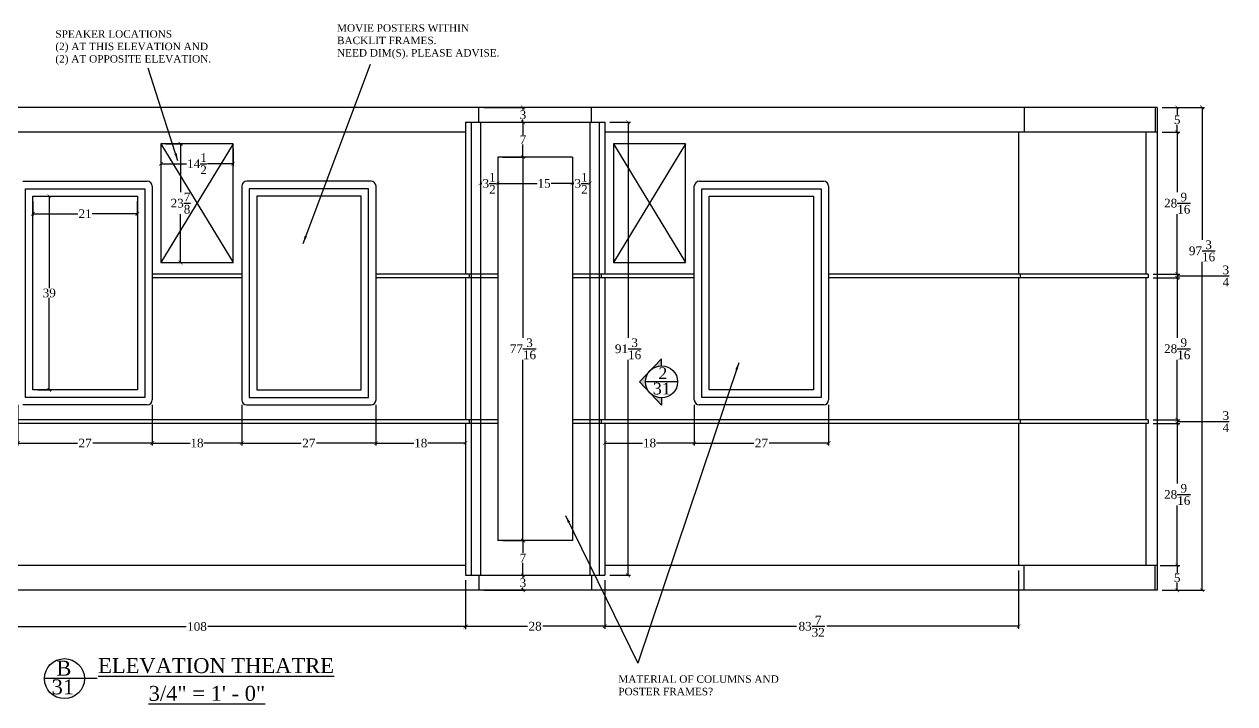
# Model space of a CAD drawing. Header units: inches. Extents: x -8 to 7069, y -18 to 1274.
# Drawn here: x 5281.4 to 5524.8, y 584.9 to 721.7 of the extents above; entities that cross this region are included whole.
import ezdxf

# ---------------------------------------------------------------- set-up
doc = ezdxf.new("R2010")
doc.units = ezdxf.units.IN
doc.header["$MEASUREMENT"] = 0
doc.layers.add('PLAN-LINES', color=7, linetype='Continuous')
doc.layers.add('VIEWPORT', color=7, linetype='Continuous')
doc.styles.add('BOOKMAN', font='BOOKOS.TTF')
doc.dimstyles.new('SACHI-3-4', dxfattribs={"dimtxt": 1.75, "dimasz": 0.75, "dimexe": 0.5, "dimexo": 1, "dimgap": 0.09, "dimtad": 0, "dimtih": 1, "dimtoh": 1, "dimdec": 5, "dimzin": 3, "dimdsep": 46, "dimlunit": 5, "dimtxsty": 'BOOKMAN', "dimblk": 'ARCHTICK', "dimcen": 0, "dimclrd": 5, "dimclre": 5, "dimclrt": 5, "dimadec": 1, "dimazin": 0, "dimtfac": 1, "dimtdec": 5, "dimtofl": 0, "dimtmove": 0, "dimatfit": 3, "dimfxl": 0, "dimtolj": 1, "dimtzin": 0, "dimarcsym": 0})

# ---------------------------------------------------------------- blocks, each defined once
blk = doc.blocks.new('_ARCHTICK')
at = {"color": 0, "linetype": 'ByBlock', "const_width": 0.15}
blk.add_lwpolyline([(-0.5, -0.5), (0.5, 0.5)], dxfattribs=at)
blk = doc.blocks.new('*D610')
at = {"layer": 'Defpoints', "color": 0}
for p in [(5378.13, 610.76), (5372.82, 607.76), (5381.68, 607.76)]:
    blk.add_point(p, dxfattribs=at)
at = {"layer": 'VIEWPORT', "color": 5, "lineweight": -2}
for p, q in [((5379.13, 610.76), (5382.18, 610.76)), ((5381.68, 610.76), (5381.68, 610.26)), ((5373.82, 607.76), (5382.18, 607.76)), ((5381.68, 607.76), (5381.68, 608.27))]:
    blk.add_line(p, q, dxfattribs=at)
at = {"layer": 'VIEWPORT', "color": 5, "lineweight": -2, "xscale": 0.75, "yscale": 0.75, "zscale": 0.75}
for p, rotation in [((5381.68, 610.76), 90), ((5381.68, 607.76), 270)]:
    blk.add_blockref('_ARCHTICK', p, dxfattribs=dict(at, rotation=rotation))
at = {"layer": 'VIEWPORT', "color": 5, "insert": (5381.68, 609.26), "char_height": 1.75, "attachment_point": 5, "style": 'BOOKMAN'}
blk.add_mtext('\\A1;3', dxfattribs=at)
blk = doc.blocks.new('*D609')
at = {"layer": 'Defpoints', "color": 0}
for p in [(5372.82, 704.95), (5381.68, 704.95), (5378.13, 701.95)]:
    blk.add_point(p, dxfattribs=at)
at = {"layer": 'VIEWPORT', "color": 5, "lineweight": -2}
for p, q in [((5373.82, 704.95), (5382.18, 704.95)), ((5381.68, 704.95), (5381.68, 704.45)), ((5379.13, 701.95), (5382.18, 701.95)), ((5381.68, 701.95), (5381.68, 702.46))]:
    blk.add_line(p, q, dxfattribs=at)
at = {"layer": 'VIEWPORT', "color": 5, "lineweight": -2, "xscale": 0.75, "yscale": 0.75, "zscale": 0.75}
for p, rotation in [((5381.68, 704.95), 90), ((5381.68, 701.95), 270)]:
    blk.add_blockref('_ARCHTICK', p, dxfattribs=dict(at, rotation=rotation))
at = {"layer": 'VIEWPORT', "color": 5, "insert": (5381.68, 703.45), "char_height": 1.75, "attachment_point": 5, "style": 'BOOKMAN'}
blk.add_mtext('\\A1;3', dxfattribs=at)
blk = doc.blocks.new('*D603')
at = {"layer": 'Defpoints', "color": 0}
for p in [(5283.13, 687.08), (5283.13, 648.08), (5286.42, 648.08)]:
    blk.add_point(p, dxfattribs=at)
at = {"layer": 'VIEWPORT', "color": 5, "lineweight": -2}
for p, q in [((5284.13, 687.08), (5286.92, 687.08)), ((5286.42, 687.08), (5286.42, 668.57)), ((5286.42, 648.08), (5286.42, 666.58)), ((5284.13, 648.08), (5286.92, 648.08))]:
    blk.add_line(p, q, dxfattribs=at)
at = {"layer": 'VIEWPORT', "color": 5, "lineweight": -2, "xscale": 0.75, "yscale": 0.75, "zscale": 0.75}
for p, rotation in [((5286.42, 687.08), 90), ((5286.42, 648.08), 270)]:
    blk.add_blockref('_ARCHTICK', p, dxfattribs=dict(at, rotation=rotation))
at = {"layer": 'VIEWPORT', "color": 5, "insert": (5286.42, 667.58), "char_height": 1.75, "attachment_point": 5, "style": 'BOOKMAN'}
blk.add_mtext('\\A1;39', dxfattribs=at)
blk = doc.blocks.new('*D602')
at = {"layer": 'Defpoints', "color": 0}
for p in [(5283.13, 687.08), (5304.13, 687.08), (5304.13, 683.54)]:
    blk.add_point(p, dxfattribs=at)
at = {"layer": 'VIEWPORT', "color": 5, "lineweight": -2}
for p, q in [((5283.13, 686.08), (5283.13, 683.04)), ((5304.13, 686.08), (5304.13, 683.04)), ((5283.13, 683.54), (5292.18, 683.54)), ((5304.13, 683.54), (5295.08, 683.54))]:
    blk.add_line(p, q, dxfattribs=at)
at = {"layer": 'VIEWPORT', "color": 5, "lineweight": -2, "xscale": 0.75, "yscale": 0.75, "zscale": 0.75, "rotation": 180}
blk.add_blockref('_ARCHTICK', (5283.13, 683.54), dxfattribs=at)
at = {"layer": 'VIEWPORT', "color": 5, "lineweight": -2, "xscale": 0.75, "yscale": 0.75, "zscale": 0.75}
blk.add_blockref('_ARCHTICK', (5304.13, 683.54), dxfattribs=at)
at = {"layer": 'VIEWPORT', "color": 5, "insert": (5293.63, 683.54), "char_height": 1.75, "attachment_point": 5, "style": 'BOOKMAN'}
blk.add_mtext('\\A1;21', dxfattribs=at)
blk = doc.blocks.new('*D600')
at = {"layer": 'Defpoints', "color": 0}
for p in [(5416.15, 646.08), (5443.15, 646.08), (5443.15, 637.38)]:
    blk.add_point(p, dxfattribs=at)
at = {"layer": 'VIEWPORT', "color": 5, "lineweight": -2}
for p, q in [((5416.15, 645.08), (5416.15, 636.88)), ((5443.15, 645.08), (5443.15, 636.88)), ((5416.15, 637.38), (5428.09, 637.38)), ((5443.15, 637.38), (5431.21, 637.38))]:
    blk.add_line(p, q, dxfattribs=at)
at = {"layer": 'VIEWPORT', "color": 5, "lineweight": -2, "xscale": 0.75, "yscale": 0.75, "zscale": 0.75, "rotation": 180}
blk.add_blockref('_ARCHTICK', (5416.15, 637.38), dxfattribs=at)
at = {"layer": 'VIEWPORT', "color": 5, "lineweight": -2, "xscale": 0.75, "yscale": 0.75, "zscale": 0.75}
blk.add_blockref('_ARCHTICK', (5443.15, 637.38), dxfattribs=at)
at = {"layer": 'VIEWPORT', "color": 5, "insert": (5429.65, 637.38), "char_height": 1.75, "attachment_point": 5, "style": 'BOOKMAN'}
blk.add_mtext('\\A1;27', dxfattribs=at)
blk = doc.blocks.new('*D599')
at = {"layer": 'Defpoints', "color": 0}
for p in [(5416.15, 646.08), (5398.13, 641.33), (5416.15, 637.38)]:
    blk.add_point(p, dxfattribs=at)
at = {"layer": 'VIEWPORT', "color": 5, "lineweight": -2}
for p, q in [((5416.15, 645.08), (5416.15, 636.88)), ((5398.13, 640.33), (5398.13, 636.88)), ((5398.13, 637.38), (5405.74, 637.38)), ((5416.15, 637.38), (5408.54, 637.38))]:
    blk.add_line(p, q, dxfattribs=at)
at = {"layer": 'VIEWPORT', "color": 5, "lineweight": -2, "xscale": 0.75, "yscale": 0.75, "zscale": 0.75, "rotation": 180}
blk.add_blockref('_ARCHTICK', (5398.13, 637.38), dxfattribs=at)
at = {"layer": 'VIEWPORT', "color": 5, "lineweight": -2, "xscale": 0.75, "yscale": 0.75, "zscale": 0.75}
blk.add_blockref('_ARCHTICK', (5416.15, 637.38), dxfattribs=at)
at = {"layer": 'VIEWPORT', "color": 5, "insert": (5407.14, 637.38), "char_height": 1.75, "attachment_point": 5, "style": 'BOOKMAN'}
blk.add_mtext('\\A1;18', dxfattribs=at)
blk = doc.blocks.new('*D598')
at = {"layer": 'Defpoints', "color": 0}
for p in [(5352.13, 646.08), (5370.13, 641.33), (5370.13, 637.38)]:
    blk.add_point(p, dxfattribs=at)
at = {"layer": 'VIEWPORT', "color": 5, "lineweight": -2}
for p, q in [((5352.13, 645.08), (5352.13, 636.88)), ((5370.13, 640.33), (5370.13, 636.88)), ((5352.13, 637.38), (5359.74, 637.38)), ((5370.13, 637.38), (5362.53, 637.38))]:
    blk.add_line(p, q, dxfattribs=at)
at = {"layer": 'VIEWPORT', "color": 5, "lineweight": -2, "xscale": 0.75, "yscale": 0.75, "zscale": 0.75, "rotation": 180}
blk.add_blockref('_ARCHTICK', (5352.13, 637.38), dxfattribs=at)
at = {"layer": 'VIEWPORT', "color": 5, "lineweight": -2, "xscale": 0.75, "yscale": 0.75, "zscale": 0.75}
blk.add_blockref('_ARCHTICK', (5370.13, 637.38), dxfattribs=at)
at = {"layer": 'VIEWPORT', "color": 5, "insert": (5361.13, 637.38), "char_height": 1.75, "attachment_point": 5, "style": 'BOOKMAN'}
blk.add_mtext('\\A1;18', dxfattribs=at)
blk = doc.blocks.new('*D597')
at = {"layer": 'Defpoints', "color": 0}
for p in [(5325.13, 646.08), (5352.13, 646.08), (5352.13, 637.38)]:
    blk.add_point(p, dxfattribs=at)
at = {"layer": 'VIEWPORT', "color": 5, "lineweight": -2}
for p, q in [((5325.13, 645.08), (5325.13, 636.88)), ((5352.13, 645.08), (5352.13, 636.88)), ((5325.13, 637.38), (5337.07, 637.38)), ((5352.13, 637.38), (5340.19, 637.38))]:
    blk.add_line(p, q, dxfattribs=at)
at = {"layer": 'VIEWPORT', "color": 5, "lineweight": -2, "xscale": 0.75, "yscale": 0.75, "zscale": 0.75, "rotation": 180}
blk.add_blockref('_ARCHTICK', (5325.13, 637.38), dxfattribs=at)
at = {"layer": 'VIEWPORT', "color": 5, "lineweight": -2, "xscale": 0.75, "yscale": 0.75, "zscale": 0.75}
blk.add_blockref('_ARCHTICK', (5352.13, 637.38), dxfattribs=at)
at = {"layer": 'VIEWPORT', "color": 5, "insert": (5338.63, 637.38), "char_height": 1.75, "attachment_point": 5, "style": 'BOOKMAN'}
blk.add_mtext('\\A1;27', dxfattribs=at)
blk = doc.blocks.new('*D596')
at = {"layer": 'Defpoints', "color": 0}
for p in [(5307.13, 646.08), (5325.13, 646.08), (5325.13, 637.38)]:
    blk.add_point(p, dxfattribs=at)
at = {"layer": 'VIEWPORT', "color": 5, "lineweight": -2}
for p, q in [((5307.13, 645.08), (5307.13, 636.88)), ((5325.13, 645.08), (5325.13, 636.88)), ((5307.13, 637.38), (5314.74, 637.38)), ((5325.13, 637.38), (5317.53, 637.38))]:
    blk.add_line(p, q, dxfattribs=at)
at = {"layer": 'VIEWPORT', "color": 5, "lineweight": -2, "xscale": 0.75, "yscale": 0.75, "zscale": 0.75, "rotation": 180}
blk.add_blockref('_ARCHTICK', (5307.13, 637.38), dxfattribs=at)
at = {"layer": 'VIEWPORT', "color": 5, "lineweight": -2, "xscale": 0.75, "yscale": 0.75, "zscale": 0.75}
blk.add_blockref('_ARCHTICK', (5325.13, 637.38), dxfattribs=at)
at = {"layer": 'VIEWPORT', "color": 5, "insert": (5316.13, 637.38), "char_height": 1.75, "attachment_point": 5, "style": 'BOOKMAN'}
blk.add_mtext('\\A1;18', dxfattribs=at)
blk = doc.blocks.new('*D595')
at = {"layer": 'Defpoints', "color": 0}
for p in [(5280.13, 646.08), (5307.13, 646.08), (5307.13, 637.38)]:
    blk.add_point(p, dxfattribs=at)
at = {"layer": 'VIEWPORT', "color": 5, "lineweight": -2}
for p, q in [((5280.13, 645.08), (5280.13, 636.88)), ((5307.13, 645.08), (5307.13, 636.88)), ((5280.13, 637.38), (5292.07, 637.38)), ((5307.13, 637.38), (5295.19, 637.38))]:
    blk.add_line(p, q, dxfattribs=at)
at = {"layer": 'VIEWPORT', "color": 5, "lineweight": -2, "xscale": 0.75, "yscale": 0.75, "zscale": 0.75, "rotation": 180}
blk.add_blockref('_ARCHTICK', (5280.13, 637.38), dxfattribs=at)
at = {"layer": 'VIEWPORT', "color": 5, "lineweight": -2, "xscale": 0.75, "yscale": 0.75, "zscale": 0.75}
blk.add_blockref('_ARCHTICK', (5307.13, 637.38), dxfattribs=at)
at = {"layer": 'VIEWPORT', "color": 5, "insert": (5293.63, 637.38), "char_height": 1.75, "attachment_point": 5, "style": 'BOOKMAN'}
blk.add_mtext('\\A1;27', dxfattribs=at)
blk = doc.blocks.new('*D593')
at = {"layer": 'Defpoints', "color": 0}
for p in [(5376.63, 617.76), (5378.13, 610.76), (5381.68, 610.76)]:
    blk.add_point(p, dxfattribs=at)
at = {"layer": 'VIEWPORT', "color": 5, "lineweight": -2}
for p, q in [((5377.63, 617.76), (5382.18, 617.76)), ((5381.68, 617.76), (5381.68, 615.26)), ((5381.68, 610.76), (5381.68, 613.27)), ((5379.13, 610.76), (5382.18, 610.76))]:
    blk.add_line(p, q, dxfattribs=at)
at = {"layer": 'VIEWPORT', "color": 5, "lineweight": -2, "xscale": 0.75, "yscale": 0.75, "zscale": 0.75}
for p, rotation in [((5381.68, 617.76), 90), ((5381.68, 610.76), 270)]:
    blk.add_blockref('_ARCHTICK', p, dxfattribs=dict(at, rotation=rotation))
at = {"layer": 'VIEWPORT', "color": 5, "insert": (5381.68, 614.26), "char_height": 1.75, "attachment_point": 5, "style": 'BOOKMAN'}
blk.add_mtext('\\A1;7', dxfattribs=at)
blk = doc.blocks.new('*D592')
at = {"layer": 'Defpoints', "color": 0}
for p in [(5376.63, 694.95), (5376.63, 617.76), (5381.68, 617.76)]:
    blk.add_point(p, dxfattribs=at)
at = {"layer": 'VIEWPORT', "color": 5, "lineweight": -2}
for p, q in [((5377.63, 694.95), (5382.18, 694.95)), ((5381.68, 694.95), (5381.68, 658.55)), ((5381.68, 617.76), (5381.68, 654.16)), ((5377.63, 617.76), (5382.18, 617.76))]:
    blk.add_line(p, q, dxfattribs=at)
at = {"layer": 'VIEWPORT', "color": 5, "lineweight": -2, "xscale": 0.75, "yscale": 0.75, "zscale": 0.75}
for p, rotation in [((5381.68, 694.95), 90), ((5381.68, 617.76), 270)]:
    blk.add_blockref('_ARCHTICK', p, dxfattribs=dict(at, rotation=rotation))
at = {"layer": 'VIEWPORT', "color": 5, "insert": (5381.68, 656.36), "char_height": 1.75, "attachment_point": 5, "style": 'BOOKMAN'}
blk.add_mtext('\\A1;77{\\H1.000000x;\\S3/16;}', dxfattribs=at)
blk = doc.blocks.new('*D591')
at = {"layer": 'Defpoints', "color": 0}
for p in [(5378.13, 701.95), (5381.68, 701.95), (5376.63, 694.95)]:
    blk.add_point(p, dxfattribs=at)
at = {"layer": 'VIEWPORT', "color": 5, "lineweight": -2}
for p, q in [((5379.13, 701.95), (5382.18, 701.95)), ((5381.68, 701.95), (5381.68, 699.45)), ((5381.68, 694.95), (5381.68, 697.45)), ((5377.63, 694.95), (5382.18, 694.95))]:
    blk.add_line(p, q, dxfattribs=at)
at = {"layer": 'VIEWPORT', "color": 5, "lineweight": -2, "xscale": 0.75, "yscale": 0.75, "zscale": 0.75}
for p, rotation in [((5381.68, 701.95), 90), ((5381.68, 694.95), 270)]:
    blk.add_blockref('_ARCHTICK', p, dxfattribs=dict(at, rotation=rotation))
at = {"layer": 'VIEWPORT', "color": 5, "insert": (5381.68, 698.45), "char_height": 1.75, "attachment_point": 5, "style": 'BOOKMAN'}
blk.add_mtext('\\A1;7', dxfattribs=at)
blk = doc.blocks.new('*D590')
at = {"layer": 'Defpoints', "color": 0}
for p in [(5376.63, 694.95), (5373.13, 689.65), (5373.13, 689.65)]:
    blk.add_point(p, dxfattribs=at)
at = {"layer": 'VIEWPORT', "color": 5, "lineweight": -2}
for p, q in [((5376.63, 693.95), (5376.63, 689.15)), ((5373.13, 690.65), (5373.13, 690.15)), ((5373.13, 689.65), (5373.42, 689.65)), ((5376.63, 689.65), (5376.34, 689.65))]:
    blk.add_line(p, q, dxfattribs=at)
at = {"layer": 'VIEWPORT', "color": 5, "lineweight": -2, "xscale": 0.75, "yscale": 0.75, "zscale": 0.75, "rotation": 180}
blk.add_blockref('_ARCHTICK', (5373.13, 689.65), dxfattribs=at)
at = {"layer": 'VIEWPORT', "color": 5, "lineweight": -2, "xscale": 0.75, "yscale": 0.75, "zscale": 0.75}
blk.add_blockref('_ARCHTICK', (5376.63, 689.65), dxfattribs=at)
at = {"layer": 'VIEWPORT', "color": 5, "insert": (5374.88, 689.65), "char_height": 1.75, "attachment_point": 5, "style": 'BOOKMAN'}
blk.add_mtext('\\A1;3{\\H1.000000x;\\S1/2;}', dxfattribs=at)
blk = doc.blocks.new('*D589')
at = {"layer": 'Defpoints', "color": 0}
for p in [(5391.63, 694.95), (5395.13, 689.65), (5395.13, 689.65)]:
    blk.add_point(p, dxfattribs=at)
at = {"layer": 'VIEWPORT', "color": 5, "lineweight": -2}
for p, q in [((5391.63, 693.95), (5391.63, 689.15)), ((5391.63, 689.65), (5391.92, 689.65)), ((5395.13, 689.65), (5394.84, 689.65)), ((5395.13, 690.65), (5395.13, 690.15))]:
    blk.add_line(p, q, dxfattribs=at)
at = {"layer": 'VIEWPORT', "color": 5, "lineweight": -2, "xscale": 0.75, "yscale": 0.75, "zscale": 0.75, "rotation": 180}
blk.add_blockref('_ARCHTICK', (5391.63, 689.65), dxfattribs=at)
at = {"layer": 'VIEWPORT', "color": 5, "lineweight": -2, "xscale": 0.75, "yscale": 0.75, "zscale": 0.75}
blk.add_blockref('_ARCHTICK', (5395.13, 689.65), dxfattribs=at)
at = {"layer": 'VIEWPORT', "color": 5, "insert": (5393.38, 689.65), "char_height": 1.75, "attachment_point": 5, "style": 'BOOKMAN'}
blk.add_mtext('\\A1;3{\\H1.000000x;\\S1/2;}', dxfattribs=at)
blk = doc.blocks.new('*D588')
at = {"layer": 'Defpoints', "color": 0}
for p in [(5376.63, 694.95), (5391.63, 694.95), (5391.63, 689.65)]:
    blk.add_point(p, dxfattribs=at)
at = {"layer": 'VIEWPORT', "color": 5, "lineweight": -2}
for p, q in [((5376.63, 693.95), (5376.63, 689.15)), ((5391.63, 693.95), (5391.63, 689.15)), ((5376.63, 689.65), (5384.54, 689.65)), ((5391.63, 689.65), (5387.33, 689.65))]:
    blk.add_line(p, q, dxfattribs=at)
at = {"layer": 'VIEWPORT', "color": 5, "lineweight": -2, "xscale": 0.75, "yscale": 0.75, "zscale": 0.75, "rotation": 180}
blk.add_blockref('_ARCHTICK', (5376.63, 689.65), dxfattribs=at)
at = {"layer": 'VIEWPORT', "color": 5, "lineweight": -2, "xscale": 0.75, "yscale": 0.75, "zscale": 0.75}
blk.add_blockref('_ARCHTICK', (5391.63, 689.65), dxfattribs=at)
at = {"layer": 'VIEWPORT', "color": 5, "insert": (5385.93, 689.65), "char_height": 1.75, "attachment_point": 5, "style": 'BOOKMAN'}
blk.add_mtext('\\A1;15', dxfattribs=at)
blk = doc.blocks.new('*D587')
at = {"layer": 'Defpoints', "color": 0}
for p in [(5398.13, 701.95), (5398.13, 610.76), (5402.82, 610.76)]:
    blk.add_point(p, dxfattribs=at)
at = {"layer": 'VIEWPORT', "color": 5, "lineweight": -2}
for p, q in [((5399.13, 701.95), (5403.32, 701.95)), ((5402.82, 701.95), (5402.82, 658.57)), ((5402.82, 610.76), (5402.82, 654.15)), ((5399.13, 610.76), (5403.32, 610.76))]:
    blk.add_line(p, q, dxfattribs=at)
at = {"layer": 'VIEWPORT', "color": 5, "lineweight": -2, "xscale": 0.75, "yscale": 0.75, "zscale": 0.75}
for p, rotation in [((5402.82, 701.95), 90), ((5402.82, 610.76), 270)]:
    blk.add_blockref('_ARCHTICK', p, dxfattribs=dict(at, rotation=rotation))
at = {"layer": 'VIEWPORT', "color": 5, "insert": (5402.82, 656.36), "char_height": 1.75, "attachment_point": 5, "style": 'BOOKMAN'}
blk.add_mtext('\\A1;91{\\H1.000000x;\\S3/16;}', dxfattribs=at)
blk = doc.blocks.new('*D586')
at = {"layer": 'Defpoints', "color": 0}
for p in [(5508.82, 612.76), (5509.22, 607.76), (5513.26, 607.76)]:
    blk.add_point(p, dxfattribs=at)
at = {"layer": 'VIEWPORT', "color": 5, "lineweight": -2}
for p, q in [((5509.82, 612.76), (5513.76, 612.76)), ((5513.26, 612.76), (5513.26, 611.27)), ((5513.26, 607.76), (5513.26, 609.25)), ((5510.22, 607.76), (5513.76, 607.76))]:
    blk.add_line(p, q, dxfattribs=at)
at = {"layer": 'VIEWPORT', "color": 5, "lineweight": -2, "xscale": 0.75, "yscale": 0.75, "zscale": 0.75}
for p, rotation in [((5513.26, 612.76), 90), ((5513.26, 607.76), 270)]:
    blk.add_blockref('_ARCHTICK', p, dxfattribs=dict(at, rotation=rotation))
at = {"layer": 'VIEWPORT', "color": 5, "insert": (5513.26, 610.26), "char_height": 1.75, "attachment_point": 5, "style": 'BOOKMAN'}
blk.add_mtext('\\A1;5', dxfattribs=at)
blk = doc.blocks.new('*D585')
at = {"layer": 'Defpoints', "color": 0}
for p in [(5507.45, 641.33), (5508.82, 612.76), (5513.26, 612.76)]:
    blk.add_point(p, dxfattribs=at)
at = {"layer": 'VIEWPORT', "color": 5, "lineweight": -2}
for p, q in [((5508.45, 641.33), (5513.76, 641.33)), ((5513.26, 641.33), (5513.26, 629.27)), ((5513.26, 612.76), (5513.26, 624.82)), ((5509.82, 612.76), (5513.76, 612.76))]:
    blk.add_line(p, q, dxfattribs=at)
at = {"layer": 'VIEWPORT', "color": 5, "lineweight": -2, "xscale": 0.75, "yscale": 0.75, "zscale": 0.75}
for p, rotation in [((5513.26, 641.33), 90), ((5513.26, 612.76), 270)]:
    blk.add_blockref('_ARCHTICK', p, dxfattribs=dict(at, rotation=rotation))
at = {"layer": 'VIEWPORT', "color": 5, "insert": (5513.26, 627.04), "char_height": 1.75, "attachment_point": 5, "style": 'BOOKMAN'}
blk.add_mtext('\\A1;28{\\H1.000000x;\\S9/16;}', dxfattribs=at)
blk = doc.blocks.new('*D584')
at = {"layer": 'Defpoints', "color": 0}
for p in [(5507.45, 642.08), (5507.45, 641.33), (5513.26, 641.33)]:
    blk.add_point(p, dxfattribs=at)
at = {"layer": 'VIEWPORT', "color": 5, "lineweight": -2}
for p, q in [((5508.45, 642.08), (5513.76, 642.08)), ((5508.45, 641.33), (5513.76, 641.33)), ((5513.26, 642.08), (5513.26, 641.33)), ((5513.26, 641.7), (5522.1, 641.7)), ((5522.1, 641.7), (5522.28, 641.7))]:
    blk.add_line(p, q, dxfattribs=at)
at = {"layer": 'VIEWPORT', "color": 5, "lineweight": -2, "xscale": 0.75, "yscale": 0.75, "zscale": 0.75}
for p, rotation in [((5513.26, 642.08), 90), ((5513.26, 641.33), 270)]:
    blk.add_blockref('_ARCHTICK', p, dxfattribs=dict(at, rotation=rotation))
at = {"layer": 'VIEWPORT', "color": 5, "insert": (5523.05, 641.7), "char_height": 1.75, "attachment_point": 5, "style": 'BOOKMAN'}
blk.add_mtext('\\A1;{\\H1.000000x;\\S3/4;}', dxfattribs=at)
blk = doc.blocks.new('*D583')
at = {"layer": 'Defpoints', "color": 0}
for p in [(5507.45, 670.64), (5507.45, 642.08), (5513.26, 642.08)]:
    blk.add_point(p, dxfattribs=at)
at = {"layer": 'VIEWPORT', "color": 5, "lineweight": -2}
for p, q in [((5508.45, 670.64), (5513.76, 670.64)), ((5513.26, 670.64), (5513.26, 658.58)), ((5513.26, 642.08), (5513.26, 654.13)), ((5508.45, 642.08), (5513.76, 642.08))]:
    blk.add_line(p, q, dxfattribs=at)
at = {"layer": 'VIEWPORT', "color": 5, "lineweight": -2, "xscale": 0.75, "yscale": 0.75, "zscale": 0.75}
for p, rotation in [((5513.26, 670.64), 90), ((5513.26, 642.08), 270)]:
    blk.add_blockref('_ARCHTICK', p, dxfattribs=dict(at, rotation=rotation))
at = {"layer": 'VIEWPORT', "color": 5, "insert": (5513.26, 656.36), "char_height": 1.75, "attachment_point": 5, "style": 'BOOKMAN'}
blk.add_mtext('\\A1;28{\\H1.000000x;\\S9/16;}', dxfattribs=at)
blk = doc.blocks.new('*D582')
at = {"layer": 'Defpoints', "color": 0}
for p in [(5507.45, 671.39), (5507.45, 670.64), (5513.26, 670.64)]:
    blk.add_point(p, dxfattribs=at)
at = {"layer": 'VIEWPORT', "color": 5, "lineweight": -2}
for p, q in [((5508.45, 671.39), (5513.76, 671.39)), ((5508.45, 670.64), (5513.76, 670.64)), ((5513.26, 671.39), (5513.26, 670.64)), ((5513.26, 671.01), (5522.1, 671.01)), ((5522.1, 671.01), (5522.28, 671.01))]:
    blk.add_line(p, q, dxfattribs=at)
at = {"layer": 'VIEWPORT', "color": 5, "lineweight": -2, "xscale": 0.75, "yscale": 0.75, "zscale": 0.75}
for p, rotation in [((5513.26, 671.39), 90), ((5513.26, 670.64), 270)]:
    blk.add_blockref('_ARCHTICK', p, dxfattribs=dict(at, rotation=rotation))
at = {"layer": 'VIEWPORT', "color": 5, "insert": (5523.05, 671.01), "char_height": 1.75, "attachment_point": 5, "style": 'BOOKMAN'}
blk.add_mtext('\\A1;{\\H1.000000x;\\S3/4;}', dxfattribs=at)
blk = doc.blocks.new('*D581')
at = {"layer": 'Defpoints', "color": 0}
for p in [(5509.22, 699.95), (5507.45, 671.39), (5513.26, 671.39)]:
    blk.add_point(p, dxfattribs=at)
at = {"layer": 'VIEWPORT', "color": 5, "lineweight": -2}
for p, q in [((5510.22, 699.95), (5513.76, 699.95)), ((5513.26, 699.95), (5513.26, 687.89)), ((5513.26, 671.39), (5513.26, 683.45)), ((5508.45, 671.39), (5513.76, 671.39))]:
    blk.add_line(p, q, dxfattribs=at)
at = {"layer": 'VIEWPORT', "color": 5, "lineweight": -2, "xscale": 0.75, "yscale": 0.75, "zscale": 0.75}
for p, rotation in [((5513.26, 699.95), 90), ((5513.26, 671.39), 270)]:
    blk.add_blockref('_ARCHTICK', p, dxfattribs=dict(at, rotation=rotation))
at = {"layer": 'VIEWPORT', "color": 5, "insert": (5513.26, 685.67), "char_height": 1.75, "attachment_point": 5, "style": 'BOOKMAN'}
blk.add_mtext('\\A1;28{\\H1.000000x;\\S9/16;}', dxfattribs=at)
blk = doc.blocks.new('*D580')
at = {"layer": 'Defpoints', "color": 0}
for p in [(5509.22, 704.95), (5509.22, 699.95), (5513.26, 699.95)]:
    blk.add_point(p, dxfattribs=at)
at = {"layer": 'VIEWPORT', "color": 5, "lineweight": -2}
for p, q in [((5510.22, 704.95), (5513.76, 704.95)), ((5513.26, 704.95), (5513.26, 703.46)), ((5513.26, 699.95), (5513.26, 701.44)), ((5510.22, 699.95), (5513.76, 699.95))]:
    blk.add_line(p, q, dxfattribs=at)
at = {"layer": 'VIEWPORT', "color": 5, "lineweight": -2, "xscale": 0.75, "yscale": 0.75, "zscale": 0.75}
for p, rotation in [((5513.26, 704.95), 90), ((5513.26, 699.95), 270)]:
    blk.add_blockref('_ARCHTICK', p, dxfattribs=dict(at, rotation=rotation))
at = {"layer": 'VIEWPORT', "color": 5, "insert": (5513.26, 702.45), "char_height": 1.75, "attachment_point": 5, "style": 'BOOKMAN'}
blk.add_mtext('\\A1;5', dxfattribs=at)
blk = doc.blocks.new('*D574')
at = {"layer": 'Defpoints', "color": 0}
for p in [(5481.36, 612.76), (5398.13, 610.76), (5481.36, 600.51)]:
    blk.add_point(p, dxfattribs=at)
at = {"layer": 'VIEWPORT', "color": 5, "lineweight": -2}
for p, q in [((5481.36, 611.76), (5481.36, 600.01)), ((5398.13, 609.76), (5398.13, 600.01)), ((5398.13, 600.51), (5436.7, 600.51)), ((5481.36, 600.51), (5442.79, 600.51))]:
    blk.add_line(p, q, dxfattribs=at)
at = {"layer": 'VIEWPORT', "color": 5, "lineweight": -2, "xscale": 0.75, "yscale": 0.75, "zscale": 0.75, "rotation": 180}
blk.add_blockref('_ARCHTICK', (5398.13, 600.51), dxfattribs=at)
at = {"layer": 'VIEWPORT', "color": 5, "lineweight": -2, "xscale": 0.75, "yscale": 0.75, "zscale": 0.75}
blk.add_blockref('_ARCHTICK', (5481.36, 600.51), dxfattribs=at)
at = {"layer": 'VIEWPORT', "color": 5, "insert": (5439.75, 600.51), "char_height": 1.75, "attachment_point": 5, "style": 'BOOKMAN'}
blk.add_mtext('\\A1;83{\\H1.000000x;\\S7/32;}', dxfattribs=at)
blk = doc.blocks.new('*D573')
at = {"layer": 'Defpoints', "color": 0}
for p in [(5370.13, 610.76), (5398.13, 610.76), (5398.13, 600.51)]:
    blk.add_point(p, dxfattribs=at)
at = {"layer": 'VIEWPORT', "color": 5, "lineweight": -2}
for p, q in [((5370.13, 609.76), (5370.13, 600.01)), ((5398.13, 609.76), (5398.13, 600.01)), ((5370.13, 600.51), (5382.59, 600.51)), ((5398.13, 600.51), (5385.68, 600.51))]:
    blk.add_line(p, q, dxfattribs=at)
at = {"layer": 'VIEWPORT', "color": 5, "lineweight": -2, "xscale": 0.75, "yscale": 0.75, "zscale": 0.75, "rotation": 180}
blk.add_blockref('_ARCHTICK', (5370.13, 600.51), dxfattribs=at)
at = {"layer": 'VIEWPORT', "color": 5, "lineweight": -2, "xscale": 0.75, "yscale": 0.75, "zscale": 0.75}
blk.add_blockref('_ARCHTICK', (5398.13, 600.51), dxfattribs=at)
at = {"layer": 'VIEWPORT', "color": 5, "insert": (5384.13, 600.51), "char_height": 1.75, "attachment_point": 5, "style": 'BOOKMAN'}
blk.add_mtext('\\A1;28', dxfattribs=at)
blk = doc.blocks.new('*D572')
at = {"layer": 'Defpoints', "color": 0}
for p in [(5262.13, 610.76), (5370.13, 610.76), (5370.13, 600.45)]:
    blk.add_point(p, dxfattribs=at)
at = {"layer": 'VIEWPORT', "color": 5, "lineweight": -2}
for p, q in [((5262.13, 609.76), (5262.13, 599.95)), ((5370.13, 609.76), (5370.13, 599.95)), ((5262.13, 600.45), (5313.94, 600.45)), ((5370.13, 600.45), (5318.33, 600.45))]:
    blk.add_line(p, q, dxfattribs=at)
at = {"layer": 'VIEWPORT', "color": 5, "lineweight": -2, "xscale": 0.75, "yscale": 0.75, "zscale": 0.75, "rotation": 180}
blk.add_blockref('_ARCHTICK', (5262.13, 600.45), dxfattribs=at)
at = {"layer": 'VIEWPORT', "color": 5, "lineweight": -2, "xscale": 0.75, "yscale": 0.75, "zscale": 0.75}
blk.add_blockref('_ARCHTICK', (5370.13, 600.45), dxfattribs=at)
at = {"layer": 'VIEWPORT', "color": 5, "insert": (5316.13, 600.45), "char_height": 1.75, "attachment_point": 5, "style": 'BOOKMAN'}
blk.add_mtext('\\A1;108', dxfattribs=at)
blk = doc.blocks.new('*D644')
at = {"layer": 'Defpoints', "color": 0}
for p in [(5509.22, 704.95), (5510.22, 607.76), (5518.25, 607.76)]:
    blk.add_point(p, dxfattribs=at)
at = {"layer": 'VIEWPORT', "color": 5, "lineweight": -2}
for p, q in [((5510.22, 704.95), (5518.75, 704.95)), ((5518.25, 704.95), (5518.25, 678.27)), ((5518.25, 607.76), (5518.25, 673.86)), ((5511.22, 607.76), (5518.75, 607.76))]:
    blk.add_line(p, q, dxfattribs=at)
at = {"layer": 'VIEWPORT', "color": 5, "lineweight": -2, "xscale": 0.75, "yscale": 0.75, "zscale": 0.75}
for p, rotation in [((5518.25, 704.95), 90), ((5518.25, 607.76), 270)]:
    blk.add_blockref('_ARCHTICK', p, dxfattribs=dict(at, rotation=rotation))
at = {"layer": 'VIEWPORT', "color": 5, "insert": (5518.25, 676.07), "char_height": 1.75, "attachment_point": 5, "style": 'BOOKMAN'}
blk.add_mtext('\\A1;97{\\H1.000000x;\\S3/16;}', dxfattribs=at)
blk = doc.blocks.new('*D659')
at = {"layer": 'Defpoints', "color": 0}
for p in [(5308.88, 697.61), (5308.88, 673.73), (5312.81, 673.73)]:
    blk.add_point(p, dxfattribs=at)
at = {"layer": 'VIEWPORT', "color": 5, "lineweight": -2}
for p, q in [((5309.88, 697.61), (5313.31, 697.61)), ((5312.81, 697.61), (5312.81, 687.89)), ((5312.81, 673.73), (5312.81, 683.45)), ((5309.88, 673.73), (5313.31, 673.73))]:
    blk.add_line(p, q, dxfattribs=at)
at = {"layer": 'VIEWPORT', "color": 5, "lineweight": -2, "xscale": 0.75, "yscale": 0.75, "zscale": 0.75}
for p, rotation in [((5312.81, 697.61), 90), ((5312.81, 673.73), 270)]:
    blk.add_blockref('_ARCHTICK', p, dxfattribs=dict(at, rotation=rotation))
at = {"layer": 'VIEWPORT', "color": 5, "insert": (5312.81, 685.67), "char_height": 1.75, "attachment_point": 5, "style": 'BOOKMAN'}
blk.add_mtext('\\A1;23{\\H1.000000x;\\S7/8;}', dxfattribs=at)
blk = doc.blocks.new('*D660')
at = {"layer": 'Defpoints', "color": 0}
for p in [(5308.88, 697.61), (5323.38, 697.61), (5308.88, 693.61)]:
    blk.add_point(p, dxfattribs=at)
at = {"layer": 'VIEWPORT', "color": 5, "lineweight": -2}
for p, q in [((5308.88, 696.61), (5308.88, 693.11)), ((5323.38, 696.61), (5323.38, 693.11)), ((5308.88, 693.61), (5314.03, 693.61)), ((5323.38, 693.61), (5318.24, 693.61))]:
    blk.add_line(p, q, dxfattribs=at)
at = {"layer": 'VIEWPORT', "color": 5, "lineweight": -2, "xscale": 0.75, "yscale": 0.75, "zscale": 0.75, "rotation": 180}
blk.add_blockref('_ARCHTICK', (5308.88, 693.61), dxfattribs=at)
at = {"layer": 'VIEWPORT', "color": 5, "lineweight": -2, "xscale": 0.75, "yscale": 0.75, "zscale": 0.75}
blk.add_blockref('_ARCHTICK', (5323.38, 693.61), dxfattribs=at)
at = {"layer": 'VIEWPORT', "color": 5, "insert": (5316.13, 693.61), "char_height": 1.75, "attachment_point": 5, "style": 'BOOKMAN'}
blk.add_mtext('\\A1;14{\\H1.000000x;\\S1/2;}', dxfattribs=at)

msp = doc.modelspace()

# ---------------------------------------------------------------- hatches: boundary and pattern name
at = {"layer": 'PLAN-LINES'}
h = msp.add_hatch(color=256, dxfattribs=at)
h.paths.add_polyline_path([(5407.33464, 652.022416, -0.1938740085), (5409.56798, 652.92221), (5409.56798, 654.359798)])
h.paths.add_polyline_path([(5405.116243, 649.700673), (5407.147022, 647.575289, -0.376674506), (5407.147022, 651.826058)])
h.paths.add_polyline_path([(5407.33464, 647.378931), (5409.56798, 645.041549), (5409.56798, 646.479137, -0.1938740085)])

# ---------------------------------------------------------------- linework, layer by layer
msp.add_line((5296.041245, 589.964437), (5285.450091, 589.964437))
msp.add_circle((5289.472296, 589.964437), 4.022205)
for p, q in [((5409.56798, 654.359798), (5405.116243, 649.700673)), ((5409.56798, 652.92221), (5409.56798, 654.359798)), ((5409.56798, 645.041549), (5405.116243, 649.700673)), ((5412.789517, 649.700673), (5406.346444, 649.700673)), ((5409.56798, 646.479137), (5409.56798, 645.041549))]:
    msp.add_line(p, q, dxfattribs=at)
msp.add_circle((5409.56798, 649.700673), 3.221537, dxfattribs=at)
at = {"layer": 'VIEWPORT'}
for p, q in [((5509.217336, 704.951027), (5116.177576, 704.951027)), ((5372.8198, 701.951027), (5372.8198, 704.951027)), ((5395.4448, 701.951027), (5395.4448, 704.951027)), ((5482.473145, 704.951027), (5482.473145, 699.951027)), ((5509.217336, 704.951027), (5509.217336, 607.763527)), ((5370.1323, 701.951027), (5398.1323, 701.951027)), ((5370.1323, 701.951027), (5370.1323, 671.388527)), ((5398.1323, 701.951027), (5398.1323, 671.388527)), ((5370.1323, 699.951027), (5262.1323, 699.951027)), ((5509.217336, 699.951027), (5398.1323, 699.951027)), ((5481.359957, 699.951027), (5481.359957, 671.388527)), ((5506.919257, 699.951027), (5506.919257, 671.388527)), ((5376.6323, 694.951027), (5376.6323, 617.763527)), ((5391.6323, 694.951027), (5376.6323, 694.951027)), ((5391.6323, 694.951027), (5391.6323, 617.763527)), ((5281.1323, 690.076027), (5306.1323, 690.076027)), ((5307.1323, 689.076027), (5307.1323, 646.076027)), ((5325.1323, 689.076027), (5325.1323, 646.076027)), ((5351.1323, 690.076027), (5326.1323, 690.076027)), ((5352.1323, 646.076027), (5352.1323, 689.076027)), ((5416.1473, 646.076027), (5416.1473, 689.076027)), ((5417.1473, 690.076027), (5442.1473, 690.076027)), ((5443.1473, 689.076027), (5443.1473, 646.076027)), ((5325.1323, 671.388527), (5307.1323, 671.388527)), ((5325.1323, 670.638527), (5307.1323, 670.638527)), ((5376.6323, 671.388527), (5352.1323, 671.388527)), ((5376.6323, 670.638527), (5352.1323, 670.638527)), ((5370.1323, 670.638527), (5370.1323, 642.076027)), ((5370.8823, 671.388527), (5370.8823, 670.638527)), ((5416.1473, 671.388527), (5391.6323, 671.388527)), ((5416.1473, 670.638527), (5391.6323, 670.638527)), ((5397.3823, 671.388527), (5397.3823, 670.638527)), ((5398.1323, 670.638527), (5398.1323, 642.076027)), ((5507.449569, 671.388527), (5443.1473, 671.388527)), ((5507.449569, 670.638527), (5443.1473, 670.638527)), ((5481.359957, 670.638527), (5481.359957, 642.076027)), ((5481.670606, 671.388527), (5481.670606, 670.638527)), ((5506.919257, 670.638527), (5506.919257, 642.076027)), ((5507.449569, 671.388527), (5507.449569, 670.638527)), ((5306.1323, 645.076027), (5281.1323, 645.076027)), ((5326.1323, 645.076027), (5351.1323, 645.076027)), ((5442.1473, 645.076027), (5417.1473, 645.076027)), ((5376.6323, 642.076027), (5255.6323, 642.076027)), ((5376.6323, 641.326027), (5255.6323, 641.326027)), ((5370.1323, 641.326027), (5370.1323, 610.763527)), ((5370.8823, 642.076027), (5370.8823, 641.326027)), ((5507.449569, 642.076027), (5391.6323, 642.076027)), ((5507.449569, 641.326027), (5391.6323, 641.326027)), ((5397.3823, 642.076027), (5397.3823, 641.326027)), ((5398.1323, 641.326027), (5398.1323, 610.763527)), ((5481.359957, 641.326027), (5481.359957, 612.763527)), ((5481.670606, 642.076027), (5481.670606, 641.326027)), ((5506.919257, 641.326027), (5506.919257, 612.763527)), ((5507.449569, 642.076027), (5507.449569, 641.326027)), ((5391.6323, 617.763527), (5376.6323, 617.763527)), ((5370.1323, 612.763527), (5262.1323, 612.763527)), ((5509.217336, 612.763527), (5398.1323, 612.763527)), ((5482.473145, 607.763527), (5482.473145, 612.763527)), ((5370.1323, 610.763527), (5398.1323, 610.763527)), ((5372.8198, 610.763527), (5372.8198, 607.763527)), ((5395.4448, 610.763527), (5395.4448, 607.763527)), ((5509.217336, 607.763527), (5216.891338, 607.763527))]:
    msp.add_line(p, q, dxfattribs=at)
at = {"layer": 'VIEWPORT', "color": 4}
for p, q in [((5508.819589, 704.951027), (5508.819589, 699.951027)), ((5308.8823, 697.607277), (5323.3823, 673.732277)), ((5323.3823, 697.607277), (5308.8823, 673.732277)), ((5399.88238, 697.607277), (5414.38238, 673.732277)), ((5414.38238, 697.607277), (5399.88238, 673.732277)), ((5508.819589, 607.763527), (5508.819589, 612.763527))]:
    msp.add_line(p, q, dxfattribs=at)
at = {"layer": 'VIEWPORT', "color": 251}
for p, q in [((5371.23915, 701.951027), (5371.23915, 610.763527)), ((5373.1323, 701.951027), (5373.1323, 610.763527)), ((5395.1323, 701.951027), (5395.1323, 610.763527)), ((5397.02545, 701.951027), (5397.02545, 610.763527))]:
    msp.add_line(p, q, dxfattribs=at)
at = {"layer": 'VIEWPORT', "color": 4}
for points in [[(5308.8823, 673.732277), (5323.3823, 673.732277), (5323.3823, 697.607277), (5308.8823, 697.607277)], [(5399.88238, 673.732277), (5414.38238, 673.732277), (5414.38238, 697.607277), (5399.88238, 697.607277)]]:
    msp.add_lwpolyline(points, close=True, dxfattribs=at)
at = {"layer": 'VIEWPORT'}
for points in [[(5305.6323, 646.576027), (5281.6323, 646.576027), (5281.6323, 688.576027), (5305.6323, 688.576027)], [(5304.1323, 648.076027), (5283.1323, 648.076027), (5283.1323, 687.076027), (5304.1323, 687.076027)], [(5326.6323, 646.576027), (5350.6323, 646.576027), (5350.6323, 688.576027), (5326.6323, 688.576027)], [(5328.1323, 648.076027), (5349.1323, 648.076027), (5349.1323, 687.076027), (5328.1323, 687.076027)], [(5441.6473, 646.576027), (5417.6473, 646.576027), (5417.6473, 688.576027), (5441.6473, 688.576027)], [(5440.1473, 648.076027), (5419.1473, 648.076027), (5419.1473, 687.076027), (5440.1473, 687.076027)]]:
    msp.add_lwpolyline(points, close=True, dxfattribs=at)
for centre, start, end in [((5306.1323, 689.076027), 0, 90), ((5326.1323, 689.076027), 90, 180), ((5351.1323, 689.076027), 0, 90), ((5417.1473, 689.076027), 90, 180), ((5442.1473, 689.076027), 0, 90), ((5306.1323, 646.076027), 270, 360), ((5326.1323, 646.076027), 180, 270), ((5351.1323, 646.076027), 270, 0), ((5417.1473, 646.076027), 180, 270), ((5442.1473, 646.076027), 270, 360)]:
    msp.add_arc(centre, 1, start, end, dxfattribs=at)

# ---------------------------------------------------------------- texts
at = {"char_height": 3, "attachment_point": 1, "style": 'BOOKMAN'}
for s, insert, width in [('{\\LELEVATION THEATRE}', (5296.247294, 594.090111), 108.93518701), ('B', (5287.84158, 593.572748), 3.28446423), ('31', (5286.892958, 589.810476), 3.28446423), ('{\\L3/4" = 1\' - 0"}', (5306.407431, 588.500074), 113.74768701)]:
    msp.add_mtext(s, dxfattribs=dict(at, insert=insert, width=width))
at = {"layer": 'PLAN-LINES', "char_height": 2.381384, "width": 1.86519517, "attachment_point": 1, "style": 'BOOKMAN'}
for s, insert in [('2', (5408.911418, 652.625472)), ('31', (5407.80984, 649.550276))]:
    msp.add_mtext(s, dxfattribs=dict(at, insert=insert))
at = {"layer": 'VIEWPORT', "char_height": 1.5, "attachment_point": 1, "style": 'BOOKMAN'}
for s, insert, width in [('MOVIE POSTERS WITHIN BACKLIT FRAMES. \\P{\\C1;NEED DIM(S). PLEASE ADVISE.}', (5344.28076, 721.672442), 35.69516674), ('SPEAKER LOCATIONS\\P(2) AT THIS ELEVATION AND (2) AT OPPOSITE ELEVATION.', (5287.643251, 720.46461), 33.40509586), ('{\\C1;MATERIAL OF COLUMNS AND POSTER FRAMES?}', (5400.851089, 590.627463), 32.38313404)]:
    msp.add_mtext(s, dxfattribs=dict(at, insert=insert, width=width))

# ---------------------------------------------------------------- dimensions: what is measured, and where the dimension line sits
at = {"layer": 'VIEWPORT'}
for base, p1, p2, picture, middle in [((5381.677188, 704.951027), (5378.1323, 701.951027), (5372.8198, 704.951027), '*D609', (5381.677188, 703.451027)), ((5513.264835, 671.388527), (5509.217336, 699.951027), (5507.449569, 671.388527), '*D581', (5513.264835, 685.669777)), ((5381.677188, 617.763527), (5376.6323, 694.951027), (5376.6323, 617.763527), '*D592', (5381.677188, 656.357277)), ((5513.264835, 670.638527), (5507.449569, 671.388527), (5507.449569, 670.638527), '*D582', (5522.366931, 671.013527)), ((5513.264835, 642.076027), (5507.449569, 670.638527), (5507.449569, 642.076027), '*D583', (5513.264835, 656.357277)), ((5513.264835, 641.326027), (5507.449569, 642.076027), (5507.449569, 641.326027), '*D584', (5522.366931, 641.701027)), ((5513.264835, 612.763527), (5507.449569, 641.326027), (5508.819589, 612.763527), '*D585', (5513.264835, 627.044777)), ((5381.677188, 610.763527), (5376.6323, 617.763527), (5378.1323, 610.763527), '*D593', (5381.677188, 614.263527)), ((5381.677188, 607.763527), (5378.1323, 610.763527), (5372.8198, 607.763527), '*D610', (5381.677188, 609.263527)), ((5513.264835, 607.763527), (5508.819589, 612.763527), (5509.217336, 607.763527), '*D586', (5513.264835, 610.263527))]:
    dim = msp.add_linear_dim(base=base, p1=p1, p2=p2, angle=90, dimstyle='SACHI-3-4', override={"dimtmove": 1}, dxfattribs=at)
    dim.commit()
    dim.dimension.update_dxf_attribs({"geometry": picture, "text_midpoint": middle})
for base, p1, p2, picture, middle in [((5513.264835, 699.951027), (5509.217336, 704.951027), (5509.217336, 699.951027), '*D580', (5513.264835, 702.451027)), ((5381.677188, 701.951027), (5376.6323, 694.951027), (5378.1323, 701.951027), '*D591', (5381.677188, 698.451027)), ((5402.823195, 610.763527), (5398.1323, 701.951027), (5398.1323, 610.763527), '*D587', (5402.823195, 656.357277)), ((5312.809834, 673.732277), (5308.8823, 697.607277), (5308.8823, 673.732277), '*D659', (5312.809834, 685.669777)), ((5286.424622, 648.076027), (5283.1323, 687.076027), (5283.1323, 648.076027), '*D603', (5286.424622, 667.576027))]:
    dim = msp.add_linear_dim(base=base, p1=p1, p2=p2, angle=90, dimstyle='SACHI-3-4', dxfattribs=at)
    dim.commit()
    dim.dimension.update_dxf_attribs({"geometry": picture, "text_midpoint": middle})
dim = msp.add_linear_dim(base=(5518.253905, 607.763527), p1=(5509.217336, 704.951027), p2=(5510.217336, 607.763527), angle=90, dimstyle='SACHI-3-4', dxfattribs=at)
dim.commit()
dim.dimension.update_dxf_attribs({"geometry": '*D644', "text_midpoint": (5518.253905, 676.066169), "dimtype": 160})
for base, p1, p2, picture, middle in [((5308.8823, 693.613035), (5323.3823, 697.607277), (5308.8823, 697.607277), '*D660', (5316.1323, 693.613035)), ((5304.1323, 683.541635), (5283.1323, 687.076027), (5304.1323, 687.076027), '*D602', (5293.6323, 683.541635))]:
    dim = msp.add_linear_dim(base=base, p1=p1, p2=p2, dimstyle='SACHI-3-4', dxfattribs=at)
    dim.commit()
    dim.dimension.update_dxf_attribs({"geometry": picture, "text_midpoint": middle})
for base, p1, p2, picture, middle in [((5373.1323, 689.651666), (5376.6323, 694.951027), (5373.1323, 689.651666), '*D590', (5374.8823, 689.651666)), ((5395.1323, 689.651666), (5391.6323, 694.951027), (5395.1323, 689.651666), '*D589', (5393.3823, 689.651666)), ((5307.1323, 637.38334), (5280.1323, 646.076027), (5307.1323, 646.076027), '*D595', (5293.6323, 637.38334)), ((5325.1323, 637.38334), (5307.1323, 646.076027), (5325.1323, 646.076027), '*D596', (5316.1323, 637.38334)), ((5352.1323, 637.38334), (5325.1323, 646.076027), (5352.1323, 646.076027), '*D597', (5338.6323, 637.38334)), ((5370.1323, 637.38334), (5352.1323, 646.076027), (5370.1323, 641.326027), '*D598', (5361.1323, 637.38334)), ((5416.1473, 637.38334), (5398.1323, 641.326027), (5416.1473, 646.076027), '*D599', (5407.1398, 637.38334)), ((5443.1473, 637.38334), (5416.1473, 646.076027), (5443.1473, 646.076027), '*D600', (5429.6473, 637.38334)), ((5481.359957, 600.514572), (5398.1323, 610.763527), (5481.359957, 612.763527), '*D574', (5439.746128, 600.514572)), ((5370.1323, 600.452072), (5262.1323, 610.763527), (5370.1323, 610.763527), '*D572', (5316.1323, 600.452072)), ((5398.1323, 600.514572), (5370.1323, 610.763527), (5398.1323, 610.763527), '*D573', (5384.1323, 600.514572))]:
    dim = msp.add_linear_dim(base=base, p1=p1, p2=p2, dimstyle='SACHI-3-4', override={"dimtmove": 1}, dxfattribs=at)
    dim.commit()
    dim.dimension.update_dxf_attribs({"geometry": picture, "text_midpoint": middle})
dim = msp.add_linear_dim(base=(5391.6323, 689.651666), p1=(5376.6323, 694.951027), p2=(5391.6323, 694.951027), dimstyle='SACHI-3-4', dxfattribs=at)
dim.commit()
dim.dimension.update_dxf_attribs({"geometry": '*D588', "text_midpoint": (5385.933121, 689.651666), "dimtype": 160})

# ---------------------------------------------------------------- leaders
for points in [[(5337.475714, 677.579474), (5351.023392, 713.64372)], [(5312.285834, 694.199974), (5306.291567, 712.844357)], [(5425.090603, 653.549355), (5404.778739, 593.103772)], [(5390.26641, 622.78128), (5404.778739, 593.103772)]]:
    msp.add_leader(points, dimstyle='SACHI-3-4', override={"dimasz": 1.5, "dimgap": 0.09, "dimtad": 0, "dimclrd": 256}, dxfattribs=at)

doc.saveas('drawing.dxf')
